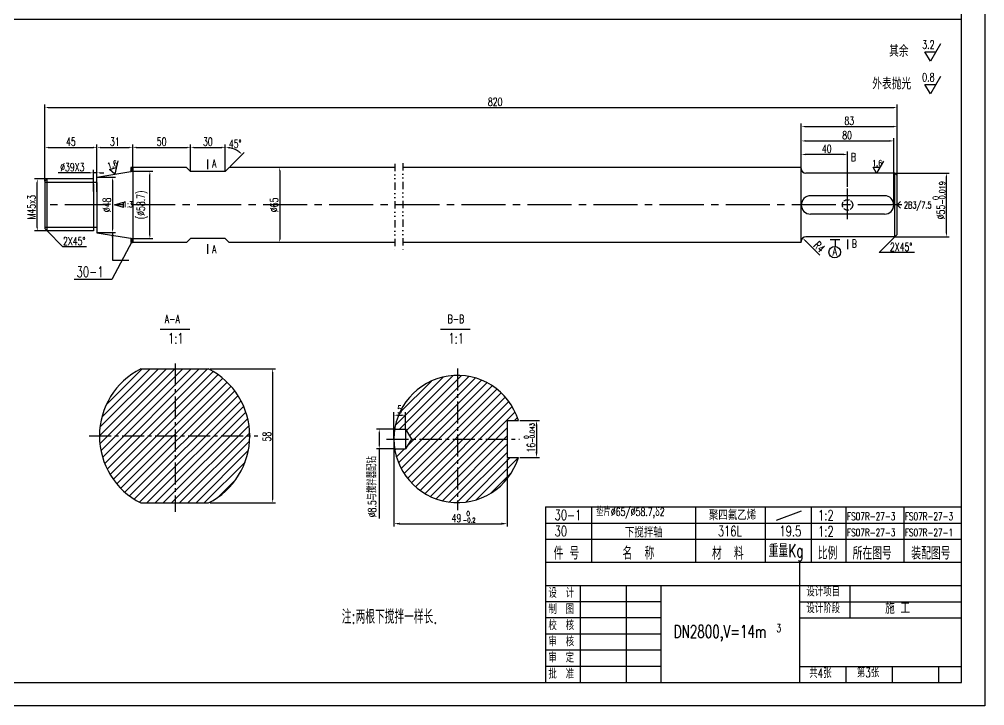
# Model space of a CAD drawing. Extents: x 946 to 3405, y -336 to 946.
# Drawn here: x 2223.3 to 2640.7, y 351.8 to 648.8 of the extents above; entities that cross this region are included whole.
import ezdxf

# ---------------------------------------------------------------- set-up
doc = ezdxf.new("R2010")
doc.units = 0
doc.header["$MEASUREMENT"] = 0
for name, pattern in [('ACAD_ISO02W100', [15, 12, -3]), ('CENTER2', [28.575, 19.05, -3.175, 3.175, -3.175]), ('DIVIDE2', [15.875, 6.35, -3.175, 0, -3.175, 0, -3.175]), ('EBLTYPE4', [45, 30, -3, 3, -3, 3, -3])]:
    doc.linetypes.add(name, pattern=pattern)
doc.layers.get('0').update_dxf_attribs({"linetype": 'CONTINUOUS'})
doc.layers.get('DEFPOINTS').update_dxf_attribs({"linetype": 'CONTINUOUS'})
for name, color, linetype in [('中心线', 1, 'CENTER2'), ('双点', 6, 'DIVIDE2'), ('标注线', 3, 'CONTINUOUS'), ('粗实线', 7, 'CONTINUOUS'), ('细实线', 4, 'CONTINUOUS'), ('虚线', 2, 'ACAD_ISO02W100')]:
    doc.layers.add(name, color=color, linetype=linetype)
doc.styles.add('STYLE1', font='romans.shx', dxfattribs={"width": 0.7, "height": 3.5, "bigfont": 'hz129.shx'})
doc.dimstyles.new('ISO-25', dxfattribs={"dimtxt": 2.5, "dimasz": 2.5, "dimexe": 1.25, "dimexo": 0.625, "dimtad": 1, "dimdec": 0, "dimlfac": 4, "dimdsep": 46, "dimtxsty": 'STYLE1', "dimcen": 0, "dimclrd": 256, "dimclre": 256, "dimclrt": 256, "dimadec": 0, "dimazin": 0, "dimtfac": 1, "dimtdec": 0, "dimtmove": 0, "dimatfit": 3, "dimfxl": 1, "dimtolj": 1, "dimtzin": 0, "dimarcsym": 0})
doc.dimstyles.get("Standard").update_dxf_attribs({"dimtxt": 2.5, "dimasz": 2.5, "dimexe": 1.25, "dimexo": 0.625, "dimtad": 1, "dimdec": 0, "dimlfac": 4, "dimzin": 4, "dimdsep": 46, "dimtxsty": 'STYLE1', "dimcen": 0, "dimclrd": 256, "dimclre": 256, "dimclrt": 256, "dimadec": 0, "dimazin": 0, "dimtfac": 1, "dimtdec": 0, "dimtmove": 0, "dimatfit": 3, "dimfxl": 1, "dimtolj": 1, "dimtzin": 0, "dimarcsym": 0})

# ---------------------------------------------------------------- blocks, each defined once
blk = doc.blocks.new('*D42')
at = {"layer": 'DEFPOINTS', "color": 0}
for p in [(2231.02, 579.73), (2235.29, 579.73), (2235.29, 557.23)]:
    blk.add_point(p, dxfattribs=at)
at = {"layer": '标注线', "lineweight": -2}
for p, q in [((2235.29, 579.73), (2229.77, 579.73)), ((2231.02, 558.73), (2231.02, 578.23)), ((2235.29, 557.23), (2229.77, 557.23))]:
    blk.add_line(p, q, dxfattribs=at)
at = {"layer": '标注线'}
for points in [[(2230.77, 578.23), (2231.27, 578.23), (2231.02, 579.73)], [(2230.77, 558.73), (2231.27, 558.73), (2231.02, 557.23)]]:
    blk.add_solid(points, dxfattribs=at)
at = {"layer": '标注线', "insert": (2228.57, 567.48), "char_height": 3.5, "attachment_point": 5, "rotation": 90, "style": 'STYLE1'}
blk.add_mtext('\\A1;M45x3', dxfattribs=at)
blk = doc.blocks.new('*D43')
at = {"layer": 'DEFPOINTS', "color": 0}
for p in [(2256.79, 582.37), (2255.29, 574.31), (2256.79, 574.31)]:
    blk.add_point(p, dxfattribs=at)
at = {"layer": '标注线', "lineweight": -2}
for p, q in [((2253.79, 582.37), (2240.04, 582.37)), ((2255.29, 574.31), (2255.29, 583.62)), ((2256.79, 582.37), (2255.29, 582.37)), ((2256.79, 574.31), (2256.79, 583.62)), ((2258.29, 582.37), (2259.79, 582.37))]:
    blk.add_line(p, q, dxfattribs=at)
at = {"layer": '标注线'}
for points in [[(2253.79, 582.62), (2253.79, 582.12), (2255.29, 582.37)], [(2258.29, 582.62), (2258.29, 582.12), (2256.79, 582.37)]]:
    blk.add_solid(points, dxfattribs=at)
at = {"layer": '标注线', "insert": (2246.17, 584.82), "char_height": 3.5, "attachment_point": 5, "style": 'STYLE1'}
blk.add_mtext('\\A1;%%C39X3', dxfattribs=at)
blk = doc.blocks.new('*D44')
at = {"layer": 'DEFPOINTS', "color": 0}
for p in [(2256.79, 593.4), (2234.29, 578.73), (2256.79, 574.1)]:
    blk.add_point(p, dxfattribs=at)
at = {"layer": '标注线', "lineweight": -2}
for p, q in [((2234.29, 578.73), (2234.29, 594.65)), ((2235.79, 593.4), (2255.29, 593.4)), ((2256.79, 574.1), (2256.79, 594.65))]:
    blk.add_line(p, q, dxfattribs=at)
at = {"layer": '标注线'}
for points in [[(2235.79, 593.65), (2235.79, 593.15), (2234.29, 593.4)], [(2255.29, 593.65), (2255.29, 593.15), (2256.79, 593.4)]]:
    blk.add_solid(points, dxfattribs=at)
at = {"layer": '标注线', "insert": (2245.54, 595.85), "char_height": 3.5, "attachment_point": 5, "style": 'STYLE1'}
blk.add_mtext('\\A1;45', dxfattribs=at)
blk = doc.blocks.new('*D45')
at = {"layer": 'DEFPOINTS', "color": 0}
for p in [(2272.29, 593.4), (2256.79, 586.85), (2272.29, 584.78)]:
    blk.add_point(p, dxfattribs=at)
at = {"layer": '标注线', "lineweight": -2}
for p, q in [((2256.79, 586.85), (2256.79, 594.65)), ((2258.29, 593.4), (2270.79, 593.4)), ((2272.29, 584.78), (2272.29, 594.65))]:
    blk.add_line(p, q, dxfattribs=at)
at = {"layer": '标注线'}
for points in [[(2258.29, 593.65), (2258.29, 593.15), (2256.79, 593.4)], [(2270.79, 593.65), (2270.79, 593.15), (2272.29, 593.4)]]:
    blk.add_solid(points, dxfattribs=at)
at = {"layer": '标注线', "insert": (2264.54, 595.85), "char_height": 3.5, "attachment_point": 5, "style": 'STYLE1'}
blk.add_mtext('\\A1;31', dxfattribs=at)
blk = doc.blocks.new('*D46')
at = {"layer": 'DEFPOINTS', "color": 0}
for p in [(2256.79, 580.48), (2256.79, 556.48), (2263.53, 556.48)]:
    blk.add_point(p, dxfattribs=at)
at = {"layer": '标注线', "lineweight": -2}
for p, q in [((2256.79, 580.48), (2264.78, 580.48)), ((2263.53, 578.98), (2263.53, 557.98)), ((2256.79, 556.48), (2264.78, 556.48))]:
    blk.add_line(p, q, dxfattribs=at)
at = {"layer": '标注线'}
for points in [[(2263.28, 578.98), (2263.78, 578.98), (2263.53, 580.48)], [(2263.28, 557.98), (2263.78, 557.98), (2263.53, 556.48)]]:
    blk.add_solid(points, dxfattribs=at)
at = {"layer": '标注线', "insert": (2261.08, 568.48), "char_height": 3.5, "attachment_point": 5, "rotation": 90, "style": 'STYLE1'}
blk.add_mtext('\\A1;%%c48', dxfattribs=at)
blk = doc.blocks.new('*D47')
at = {"layer": 'DEFPOINTS', "color": 0}
for p in [(2272.29, 583.06), (2279.72, 583.06), (2272.29, 553.89)]:
    blk.add_point(p, dxfattribs=at)
at = {"layer": '标注线', "lineweight": -2}
for p, q in [((2272.29, 583.06), (2280.97, 583.06)), ((2279.72, 555.39), (2279.72, 581.56)), ((2272.29, 553.89), (2280.97, 553.89))]:
    blk.add_line(p, q, dxfattribs=at)
at = {"layer": '标注线'}
for points in [[(2279.47, 581.56), (2279.97, 581.56), (2279.72, 583.06)], [(2279.47, 555.39), (2279.97, 555.39), (2279.72, 553.89)]]:
    blk.add_solid(points, dxfattribs=at)
at = {"layer": '标注线', "insert": (2276.35, 568.48), "char_height": 3.5, "attachment_point": 5, "rotation": 90, "style": 'STYLE1'}
blk.add_mtext('\\A1;(%%c58.7)', dxfattribs=at)
blk = doc.blocks.new('*D48')
at = {"layer": 'DEFPOINTS', "color": 0}
for p in [(2297.29, 593.4), (2272.29, 584.73), (2297.29, 583.23)]:
    blk.add_point(p, dxfattribs=at)
at = {"layer": '标注线', "lineweight": -2}
for p, q in [((2272.29, 584.73), (2272.29, 594.65)), ((2273.79, 593.4), (2295.79, 593.4)), ((2297.29, 583.23), (2297.29, 594.65))]:
    blk.add_line(p, q, dxfattribs=at)
at = {"layer": '标注线'}
for points in [[(2273.79, 593.65), (2273.79, 593.15), (2272.29, 593.4)], [(2295.79, 593.65), (2295.79, 593.15), (2297.29, 593.4)]]:
    blk.add_solid(points, dxfattribs=at)
at = {"layer": '标注线', "insert": (2284.79, 595.85), "char_height": 3.5, "attachment_point": 5, "style": 'STYLE1'}
blk.add_mtext('\\A1;50', dxfattribs=at)
blk = doc.blocks.new('*D49')
at = {"layer": 'DEFPOINTS', "color": 0}
for p in [(2297.29, 593.4), (2312.29, 593.4), (2312.29, 585.27)]:
    blk.add_point(p, dxfattribs=at)
at = {"layer": '标注线', "lineweight": -2}
for p, q in [((2297.29, 593.4), (2297.29, 594.65)), ((2298.79, 593.4), (2310.79, 593.4)), ((2312.29, 585.27), (2312.29, 594.65))]:
    blk.add_line(p, q, dxfattribs=at)
at = {"layer": '标注线'}
for points in [[(2298.79, 593.65), (2298.79, 593.15), (2297.29, 593.4)], [(2310.79, 593.65), (2310.79, 593.15), (2312.29, 593.4)]]:
    blk.add_solid(points, dxfattribs=at)
at = {"layer": '标注线', "insert": (2304.79, 595.85), "char_height": 3.5, "attachment_point": 5, "style": 'STYLE1'}
blk.add_mtext('\\A1;30', dxfattribs=at)
blk = doc.blocks.new('*D50')
at = {"layer": 'DEFPOINTS', "color": 0}
for p in [(2602.92, 610.63), (2234.29, 589.74), (2602.92, 581.23)]:
    blk.add_point(p, dxfattribs=at)
at = {"layer": '标注线', "lineweight": -2}
for p, q in [((2234.29, 589.74), (2234.29, 611.88)), ((2235.79, 610.63), (2601.42, 610.63)), ((2602.92, 581.23), (2602.92, 611.88))]:
    blk.add_line(p, q, dxfattribs=at)
at = {"layer": '标注线'}
for points in [[(2235.79, 610.88), (2235.79, 610.38), (2234.29, 610.63)], [(2601.42, 610.88), (2601.42, 610.38), (2602.92, 610.63)]]:
    blk.add_solid(points, dxfattribs=at)
at = {"layer": '标注线', "insert": (2429.04, 613.08), "char_height": 3.5, "attachment_point": 5, "style": 'STYLE1'}
blk.add_mtext('\\A1;820', dxfattribs=at)
blk = doc.blocks.new('*D147')
at = {"layer": 'DEFPOINTS', "color": 0}
for p in [(2338.58, 584.73), (2335.87, 552.23), (2338.35, 552.23)]:
    blk.add_point(p, dxfattribs=at)
at = {"layer": '标注线', "lineweight": -2}
for p, q in [((2338.58, 584.73), (2334.62, 584.73)), ((2335.87, 583.23), (2335.87, 553.73)), ((2338.35, 552.23), (2334.62, 552.23))]:
    blk.add_line(p, q, dxfattribs=at)
at = {"layer": '标注线'}
for points in [[(2335.62, 583.23), (2336.12, 583.23), (2335.87, 584.73)], [(2335.62, 553.73), (2336.12, 553.73), (2335.87, 552.23)]]:
    blk.add_solid(points, dxfattribs=at)
at = {"layer": '标注线', "insert": (2333.42, 568.48), "char_height": 3.5, "attachment_point": 5, "rotation": 90, "style": 'STYLE1'}
blk.add_mtext('\\A1;%%c65', dxfattribs=at)
blk = doc.blocks.new('*D148')
at = {"layer": 'DEFPOINTS', "color": 0}
for p in [(2602.92, 602.46), (2561.42, 584.73), (2602.92, 581.23)]:
    blk.add_point(p, dxfattribs=at)
at = {"layer": '标注线', "lineweight": -2}
for p, q in [((2561.42, 584.73), (2561.42, 603.71)), ((2562.92, 602.46), (2601.42, 602.46)), ((2602.92, 581.23), (2602.92, 603.71))]:
    blk.add_line(p, q, dxfattribs=at)
at = {"layer": '标注线'}
for points in [[(2562.92, 602.71), (2562.92, 602.21), (2561.42, 602.46)], [(2601.42, 602.71), (2601.42, 602.21), (2602.92, 602.46)]]:
    blk.add_solid(points, dxfattribs=at)
at = {"layer": '标注线', "insert": (2582.17, 604.91), "char_height": 3.5, "attachment_point": 5, "style": 'STYLE1'}
blk.add_mtext('\\A1;83', dxfattribs=at)
blk = doc.blocks.new('*D149')
at = {"layer": 'DEFPOINTS', "color": 0}
for p in [(2601.92, 582.23), (2624.18, 582.23), (2601.92, 554.73)]:
    blk.add_point(p, dxfattribs=at)
at = {"layer": '标注线', "lineweight": -2}
for p, q in [((2601.92, 582.23), (2625.43, 582.23)), ((2624.18, 556.23), (2624.18, 580.73)), ((2601.92, 554.73), (2625.43, 554.73))]:
    blk.add_line(p, q, dxfattribs=at)
at = {"layer": '标注线'}
for points in [[(2623.93, 580.73), (2624.43, 580.73), (2624.18, 582.23)], [(2623.93, 556.23), (2624.43, 556.23), (2624.18, 554.73)]]:
    blk.add_solid(points, dxfattribs=at)
at = {"layer": '标注线', "insert": (2621.73, 565.4), "char_height": 3.5, "attachment_point": 5, "rotation": 90, "style": 'STYLE1'}
blk.add_mtext('\\A1;%%C55', dxfattribs=at)
blk = doc.blocks.new('*D201')
at = {"layer": 'DEFPOINTS', "color": 0}
for p in [(2562.01, 554.15), (2563.42, 552.73)]:
    blk.add_point(p, dxfattribs=at)
at = {"layer": '标注线', "lineweight": -2}
blk.add_line((2569.39, 546.69), (2563.42, 552.73), dxfattribs=at)
at = {"layer": '标注线'}
blk.add_solid([(2563.66, 552.96), (2563.18, 552.49), (2562.01, 554.15)], dxfattribs=at)
at = {"layer": '标注线', "insert": (2569.2, 550.36), "char_height": 3.5, "attachment_point": 5, "rotation": 314.6655, "style": 'STYLE1'}
blk.add_mtext('\\A1;R4', dxfattribs=at)
blk = doc.blocks.new('*D202')
at = {"layer": 'DEFPOINTS', "color": 0}
for p in [(2561.42, 590.32), (2561.42, 584.73), (2581.42, 575.65)]:
    blk.add_point(p, dxfattribs=at)
at = {"layer": '标注线', "lineweight": -2}
for p, q in [((2561.42, 585.35), (2561.42, 591.57)), ((2579.42, 590.32), (2563.42, 590.32)), ((2581.42, 576.27), (2581.42, 591.57))]:
    blk.add_line(p, q, dxfattribs=at)
at = {"layer": '标注线'}
for points in [[(2563.42, 590.66), (2563.42, 589.99), (2561.42, 590.32)], [(2579.42, 590.66), (2579.42, 589.99), (2581.42, 590.32)]]:
    blk.add_solid(points, dxfattribs=at)
at = {"layer": '标注线', "insert": (2572.42, 592.77), "char_height": 3.5, "attachment_point": 5, "style": 'STYLE1'}
blk.add_mtext('\\A1;40', dxfattribs=at)
blk = doc.blocks.new('*D203')
at = {"layer": 'DEFPOINTS', "color": 0}
for p in [(2601.42, 596.17), (2561.42, 585.35), (2601.42, 568.48)]:
    blk.add_point(p, dxfattribs=at)
at = {"layer": '标注线', "lineweight": -2}
for p, q in [((2561.42, 585.98), (2561.42, 597.42)), ((2601.42, 569.1), (2601.42, 597.42)), ((2563.42, 596.17), (2599.42, 596.17))]:
    blk.add_line(p, q, dxfattribs=at)
at = {"layer": '标注线'}
for points in [[(2563.42, 596.51), (2563.42, 595.84), (2561.42, 596.17)], [(2599.42, 596.51), (2599.42, 595.84), (2601.42, 596.17)]]:
    blk.add_solid(points, dxfattribs=at)
at = {"layer": '标注线', "insert": (2581.22, 598.62), "char_height": 3.5, "attachment_point": 5, "style": 'STYLE1'}
blk.add_mtext('\\A1;80', dxfattribs=at)
blk = doc.blocks.new('*D204')
at = {"layer": 'DEFPOINTS', "color": 0}
for p in [(2314.99, 593.03), (2312.29, 585.27), (2314.04, 584.73), (2312.29, 582.98), (2312.29, 582.98)]:
    blk.add_point(p, dxfattribs=at)
at = {"layer": '标注线', "lineweight": -2}
for p, q in [((2312.29, 585.89), (2312.29, 594.63)), ((2314.48, 585.17), (2320.54, 591.22))]:
    blk.add_line(p, q, dxfattribs=at)
blk.add_arc((2312.29, 582.98), 10.41, 56.0264, 78.9736, dxfattribs=at)
at = {"layer": '标注线'}
for points in [[(2314.25, 592.86), (2314.31, 593.52), (2312.29, 593.38)], [(2318.32, 591.86), (2317.9, 591.35), (2319.65, 590.34)]]:
    blk.add_solid(points, dxfattribs=at)
at = {"layer": '标注线', "insert": (2316.6, 594.9), "char_height": 3.5, "attachment_point": 5, "style": 'STYLE1'}
blk.add_mtext('\\A1;45°', dxfattribs=at)
blk = doc.blocks.new('*D205')
at = {"layer": 'DEFPOINTS', "color": 0}
for p in [(2305.09, 497.54), (2305.09, 439.54), (2332.8, 439.54)]:
    blk.add_point(p, dxfattribs=at)
at = {"layer": '标注线', "lineweight": -2}
for p, q in [((2305.72, 497.54), (2334.05, 497.54)), ((2332.8, 495.54), (2332.8, 441.54)), ((2305.72, 439.54), (2334.05, 439.54))]:
    blk.add_line(p, q, dxfattribs=at)
at = {"layer": '标注线'}
for points in [[(2332.47, 495.54), (2333.14, 495.54), (2332.8, 497.54)], [(2332.47, 441.54), (2333.14, 441.54), (2332.8, 439.54)]]:
    blk.add_solid(points, dxfattribs=at)
at = {"layer": '标注线', "insert": (2330.35, 468.26), "char_height": 3.5, "attachment_point": 5, "rotation": 90, "style": 'STYLE1'}
blk.add_mtext('\\A1;58', dxfattribs=at)
blk = doc.blocks.new('*D206')
at = {"layer": 'DEFPOINTS', "color": 0}
for p in [(2378.9, 471.45), (2385.59, 471.45), (2385.59, 462.95)]:
    blk.add_point(p, dxfattribs=at)
at = {"layer": '标注线', "lineweight": -2}
for p, q in [((2385.59, 471.45), (2377.65, 471.45)), ((2378.9, 469.95), (2378.9, 464.45)), ((2385.59, 462.95), (2377.65, 462.95)), ((2378.9, 462.95), (2378.9, 432.84))]:
    blk.add_line(p, q, dxfattribs=at)
at = {"layer": '标注线'}
for points in [[(2378.65, 469.95), (2379.15, 469.95), (2378.9, 471.45)], [(2378.65, 464.45), (2379.15, 464.45), (2378.9, 462.95)]]:
    blk.add_solid(points, dxfattribs=at)
at = {"layer": '标注线', "insert": (2375.88, 446.54), "char_height": 3.5, "attachment_point": 5, "rotation": 90, "style": 'STYLE1'}
blk.add_mtext('\\A1;%%c8.5与搅拌器配钻', dxfattribs=at)
blk = doc.blocks.new('*D207')
at = {"layer": 'DEFPOINTS', "color": 0}
for p in [(2390.26, 477.49), (2390.26, 471.45), (2385.26, 467.2)]:
    blk.add_point(p, dxfattribs=at)
at = {"layer": '标注线', "lineweight": -2}
for p, q in [((2385.26, 467.2), (2385.26, 478.74)), ((2386.76, 477.49), (2388.76, 477.49)), ((2390.26, 471.45), (2390.26, 478.74))]:
    blk.add_line(p, q, dxfattribs=at)
at = {"layer": '标注线'}
for points in [[(2386.76, 477.74), (2386.76, 477.24), (2385.26, 477.49)], [(2388.76, 477.74), (2388.76, 477.24), (2390.26, 477.49)]]:
    blk.add_solid(points, dxfattribs=at)
at = {"layer": '标注线', "insert": (2387.76, 479.94), "char_height": 3.5, "attachment_point": 5, "style": 'STYLE1'}
blk.add_mtext('\\A1;5', dxfattribs=at)
blk = doc.blocks.new('*D208')
at = {"layer": 'DEFPOINTS', "color": 0}
for p in [(2385.26, 467.2), (2434.26, 459.2), (2434.26, 430.56)]:
    blk.add_point(p, dxfattribs=at)
at = {"layer": '标注线', "lineweight": -2}
for p, q in [((2385.26, 466.57), (2385.26, 429.31)), ((2434.26, 458.57), (2434.26, 429.31)), ((2387.76, 430.56), (2431.76, 430.56))]:
    blk.add_line(p, q, dxfattribs=at)
at = {"layer": '标注线'}
for points in [[(2387.76, 430.98), (2387.76, 430.15), (2385.26, 430.56)], [(2431.76, 430.98), (2431.76, 430.15), (2434.26, 430.56)]]:
    blk.add_solid(points, dxfattribs=at)
at = {"layer": '标注线', "insert": (2412.27, 432.94), "char_height": 3.5, "attachment_point": 5, "style": 'STYLE1'}
blk.add_mtext('\\A1;49', dxfattribs=at)
blk = doc.blocks.new('*D209')
at = {"layer": 'DEFPOINTS', "color": 0}
for p in [(2439.07, 475.2), (2439.07, 459.2), (2446.92, 459.2)]:
    blk.add_point(p, dxfattribs=at)
at = {"layer": '标注线', "lineweight": -2}
for p, q in [((2439.69, 475.2), (2448.17, 475.2)), ((2446.92, 472.7), (2446.92, 461.7)), ((2439.69, 459.2), (2448.17, 459.2))]:
    blk.add_line(p, q, dxfattribs=at)
at = {"layer": '标注线'}
for points in [[(2446.5, 472.7), (2447.34, 472.7), (2446.92, 475.2)], [(2446.5, 461.7), (2447.34, 461.7), (2446.92, 459.2)]]:
    blk.add_solid(points, dxfattribs=at)
at = {"layer": '标注线', "insert": (2444.54, 463.46), "char_height": 3.5, "attachment_point": 5, "rotation": 90, "style": 'STYLE1'}
blk.add_mtext('\\A1;16', dxfattribs=at)

msp = doc.modelspace()

# ---------------------------------------------------------------- hatches: boundary and pattern name
at = {"layer": '标注线'}
h = msp.add_hatch(dxfattribs=at)
h.set_pattern_fill('ANSI37', color=256, scale=2, style=0)
h.paths.add_polyline_path([(2272.29174, 584.72571), (2271.49174, 584.72571), (2271.49174, 582.92492), (2272.29174, 583.05821)])
h = msp.add_hatch(dxfattribs=at)
h.set_pattern_fill('ANSI37', color=256, scale=2, style=0)
h.paths.add_polyline_path([(2272.29174, 553.89321), (2271.49174, 554.0265), (2271.49174, 552.22571), (2272.29174, 552.22571)])
h = msp.add_hatch(dxfattribs=at)
h.set_pattern_fill('ANSI31', color=256, scale=20, style=0)
h.set_pattern_definition([(45, (-282.9686, -262.1934), (-1.767767, 1.767767), [])])
h.paths.add_polyline_path([(2257.92027, 468.53627), (2290.58994, 468.53627), (2290.58994, 497.53627), (2275.74887, 497.53627, 0.282805024)])
h.paths.add_polyline_path([(2290.58994, 468.53627), (2322.92027, 468.53627, 0.282805024), (2305.09167, 497.53627), (2290.58994, 497.53627)])
h.paths.add_polyline_path([(2257.92027, 468.53627, 0.282805024), (2275.74887, 439.53627), (2290.58994, 439.53627), (2290.58994, 468.53627)])
h.paths.add_polyline_path([(2322.92027, 468.53627), (2290.58994, 468.53627), (2290.58994, 439.53627), (2305.09167, 439.53627, 0.282805024)])
h = msp.add_hatch(dxfattribs=at)
h.set_pattern_fill('ANSI31', color=256, scale=20, style=0)
h.paths.add_polyline_path([(2412.75785, 494.69548, 0.369462706), (2385.58824, 471.44548), (2390.25785, 471.44548), (2392.85743, 467.19548), (2412.75785, 467.19548)])
h.paths.add_polyline_path([(2434.25785, 475.19548), (2439.06849, 475.19548, 0.330174439), (2412.75785, 494.69548), (2412.75785, 467.19548), (2434.25785, 467.19548)])
h.paths.add_polyline_path([(2412.75785, 467.19548), (2392.85743, 467.19548), (2390.25785, 462.94548), (2385.58824, 462.94548, 0.369462706), (2412.75785, 439.69548)])
h.paths.add_polyline_path([(2412.75785, 439.69548, 0.330174439), (2439.06849, 459.19548), (2434.25785, 459.19548), (2434.25785, 467.19548), (2412.75785, 467.19548)])
h.paths.add_polyline_path([(2384.89952, 482.56665), (2390.61618, 482.56665), (2390.61618, 477.31665), (2384.89952, 477.31665)], flags=9)

# ---------------------------------------------------------------- linework, layer by layer
at = {"linetype": 'Continuous'}
for p, q in [((2630.73288, 361.80133), (2630.73289, 935.80133)), ((1824.73288, 361.80135), (2630.73288, 361.80133))]:
    msp.add_line(p, q, dxfattribs=at)
for p, q in [((2581.41878, 587.36756), (2581.41878, 591.5729)), ((2304.82473, 583.95489), (2304.82473, 588.16023)), ((2601.91878, 582.22571), (2563.41878, 582.22571)), ((2597.41878, 572.47571), (2565.41878, 572.47571)), ((2597.41878, 564.47571), (2565.41878, 564.47571)), ((2304.82473, 547.34327), (2304.82473, 551.5486)), ((2601.91878, 554.72571), (2563.41878, 554.72571)), ((2581.41878, 553.55291), (2581.41878, 549.34758)), ((2434.25785, 475.19548), (2434.25785, 459.19548)), ((2390.25785, 471.44548), (2390.25785, 462.94548)), ((2390.25785, 471.44548), (2392.85743, 467.19548)), ((2392.85743, 467.19548), (2390.25785, 462.94548)), ((2450.73289, 437.80133), (2450.73289, 361.80133)), ((2450.73289, 437.80133), (2630.73289, 437.80133)), ((2450.73289, 430.80133), (2450.73289, 413.80133)), ((2630.73289, 413.80133), (2450.73289, 413.80133))]:
    msp.add_line(p, q)
at = {"ltscale": 0.5}
for p, q in [((2275.74887, 497.53627), (2305.09167, 497.53627)), ((2434.25785, 475.19548), (2439.06849, 475.19548)), ((2385.58824, 471.44548), (2390.25785, 471.44548)), ((2385.58824, 462.94548), (2390.25785, 462.94548)), ((2434.25785, 459.19548), (2439.06849, 459.19548)), ((2275.74887, 439.53627), (2305.09167, 439.53627))]:
    msp.add_line(p, q, dxfattribs=at)
for centre, radius, start, end in [((2563.41878, 584.22571), 2, 180, 270), ((2565.41878, 568.47571), 4, 90, 270), ((2597.41878, 568.47571), 4, 270, 90), ((2563.41878, 552.72571), 2, 90, 180), ((2290.42027, 468.53627), 32.5, 116.8353216, 243.1646784), ((2290.42027, 468.53627), 32.5, 296.8353216, 63.1646784), ((2412.75785, 467.19548), 27.5, 16.9123898, 343.0876102)]:
    msp.add_arc(centre, radius, start, end)
at = {"layer": '中心线'}
for p, q in [((2581.41878, 562.26209), (2581.41878, 575.64715)), ((2604.94144, 568.47571), (2234.87743, 568.47571))]:
    msp.add_line(p, q, dxfattribs=at)
at = {"layer": '中心线', "ltscale": 0.5}
for p, q in [((2290.58994, 499.87492), (2290.58994, 435.6376)), ((2412.75785, 497.70488), (2412.75785, 436.38553)), ((2253.44449, 468.53627), (2326.42424, 468.53627)), ((2382.08843, 467.19548), (2439.62651, 467.19548))]:
    msp.add_line(p, q, dxfattribs=at)
at = {"layer": '双点', "ltscale": 0.5}
for p, q in [((2385.66288, 586.33256), (2385.66288, 549.01816)), ((2389.16288, 586.59689), (2389.16288, 548.33801))]:
    msp.add_line(p, q, dxfattribs=at)
at = {"layer": '标注线'}
for p, q in [((2262.32057, 583.78349), (2265.17753, 584.69882)), ((2265.81331, 587.63067), (2264.54174, 581.76696)), ((2312.29174, 582.97571), (2312.29174, 585.26735)), ((2592.45434, 584.82379), (2595.45434, 584.82379)), ((2593.95434, 582.22571), (2592.45434, 584.82379)), ((2596.95434, 587.42186), (2593.95434, 582.22571)), ((2264.54174, 581.76696), (2262.32057, 583.78349)), ((2255.29174, 578.22571), (2234.29174, 578.22571)), ((2264.43096, 568.47571), (2268.24353, 569.63976)), ((2268.24353, 567.31166), (2264.43096, 568.47571)), ((2268.24353, 567.31166), (2268.24353, 569.63976)), ((2268.24353, 567.31166), (2268.24353, 568.47571)), ((2602.91878, 568.47571), (2604.34902, 569.90595)), ((2602.91878, 568.47571), (2604.34902, 567.04547)), ((2255.29174, 558.72571), (2234.29174, 558.72571)), ((2235.29174, 557.22571), (2242.12216, 550.39529)), ((2272.07661, 552.79373), (2263.28458, 536.19805)), ((2573.95795, 553.58731), (2578.09986, 553.58731)), ((2576.02891, 553.58731), (2576.02891, 550.55341)), ((2601.91878, 554.72571), (2595.08836, 547.89529)), ((2252.35188, 550.39529), (2242.12216, 550.39529)), ((2610.37165, 547.89529), (2595.08836, 547.89529)), ((2263.28458, 536.19805), (2246.93262, 536.19805)), ((2284.17923, 514.65461), (2297.00624, 514.65461)), ((2405.46604, 514.65461), (2418.29306, 514.65461)), ((2550.7485, 432.09134), (2561.45836, 436.14902))]:
    msp.add_line(p, q, dxfattribs=at)
msp.add_lwpolyline([(2355.09575, 568.47571, 0, 0.5, 0), (2355.09575, 570.23002, 0, 0, 0), (2355.09575, 592.05374, 0, 0, 0), (2363.91032, 592.05374, 0, 0, 0)], format="xyseb", dxfattribs=at)
msp.add_circle((2575.88612, 548.06419), 2.49332, dxfattribs=at)
at = {"layer": '粗实线'}
for p, q in [((2295.54174, 584.72571), (2271.49174, 584.72571)), ((2271.49174, 584.72571), (2271.49174, 582.92492)), ((2272.29174, 584.72571), (2272.29174, 552.22571)), ((2295.54174, 584.72571), (2297.29174, 582.97571)), ((2314.04174, 584.72571), (2312.29174, 582.97571)), ((2385.66288, 584.72571), (2314.04174, 584.72571)), ((2561.41878, 584.72571), (2389.16288, 584.72571)), ((2561.41878, 552.22571), (2561.41878, 584.72571)), ((2256.79174, 580.47571), (2272.29174, 583.05821)), ((2312.29174, 582.97571), (2297.29174, 582.97571)), ((2601.91878, 554.72571), (2601.91878, 582.22571)), ((2601.91878, 582.22571), (2602.91878, 581.22571)), ((2602.91878, 555.72571), (2602.91878, 581.22571)), ((2234.29174, 578.72571), (2235.29174, 579.72571)), ((2234.29174, 578.72571), (2234.29174, 558.22571)), ((2255.29174, 579.72571), (2235.29174, 579.72571)), ((2235.29174, 557.22571), (2235.29174, 579.72571)), ((2256.79174, 578.22571), (2255.29174, 578.22571)), ((2255.29174, 577.47571), (2255.29174, 557.22571)), ((2256.79174, 578.22571), (2256.79174, 556.47571)), ((2234.29174, 558.22571), (2235.29174, 557.22571)), ((2255.29174, 557.22571), (2235.29174, 557.22571)), ((2256.79174, 558.72571), (2255.29174, 558.72571)), ((2256.79174, 556.47571), (2272.29174, 553.89321)), ((2601.91878, 554.72571), (2602.91878, 555.72571)), ((2271.49174, 554.0265), (2271.49174, 552.22571)), ((2295.54174, 552.22571), (2271.49174, 552.22571)), ((2295.54174, 552.22571), (2297.29174, 553.97571)), ((2312.29174, 553.97571), (2297.29174, 553.97571)), ((2314.04174, 552.22571), (2312.29174, 553.97571)), ((2385.66288, 552.22571), (2314.04174, 552.22571)), ((2561.41878, 552.22571), (2389.16288, 552.22571))]:
    msp.add_line(p, q, dxfattribs=at)
at = {"layer": '细实线', "linetype": 'ByBlock'}
for p, q in [((2640.73289, 945.80133), (2640.73289, 351.80133)), ((1824.73289, 648.80133), (2630.73289, 648.80133)), ((2470.73289, 437.80133), (2470.73289, 413.80133)), ((2515.73289, 437.80133), (2515.73289, 413.80133)), ((2545.73289, 437.80133), (2545.73289, 413.80133)), ((2565.73289, 437.80133), (2565.73289, 413.80133)), ((2580.73289, 437.80133), (2580.73289, 413.80133)), ((2605.73289, 437.80133), (2605.73289, 413.80133)), ((2450.73289, 430.80133), (2630.73289, 430.80133)), ((2450.73289, 423.80133), (2630.73289, 423.80133)), ((2560.73289, 361.80133), (2560.73289, 413.80133)), ((2450.73289, 403.80133), (2630.73289, 403.80133)), ((2465.73289, 403.80133), (2465.73289, 361.80133)), ((2485.73289, 403.80133), (2485.73289, 361.80133)), ((2500.73289, 403.80133), (2500.73289, 361.80133)), ((2582.46298, 403.80133), (2582.46298, 389.80133)), ((2500.73289, 396.80133), (2450.73289, 396.80133)), ((2560.73289, 396.80133), (2630.73289, 396.80133)), ((2500.73289, 389.80133), (2450.73289, 389.80133)), ((2560.73289, 389.80133), (2630.73289, 389.80133)), ((2500.73289, 382.80133), (2450.73289, 382.80133)), ((2500.73289, 375.80133), (2450.73289, 375.80133)), ((2500.73289, 368.80133), (2450.73289, 368.80133)), ((2560.73289, 368.80133), (2630.73289, 368.80133)), ((2580.73289, 368.80133), (2580.73289, 361.80133)), ((2600.73289, 368.80133), (2600.73289, 361.80133)), ((2620.73289, 368.80133), (2620.73289, 361.80133)), ((2640.73289, 351.80133), (1799.73289, 351.80133))]:
    msp.add_line(p, q, dxfattribs=at)
at = {"layer": '细实线', "color": 3, "linetype": 'ByBlock'}
for p, q in [((2617.23844, 630.70127), (2614.90218, 634.74778)), ((2614.90218, 634.74778), (2619.57469, 634.74778)), ((2621.5985, 638.25313), (2617.23844, 630.70127)), ((2621.5985, 624.11815), (2617.23844, 616.56629)), ((2614.90218, 620.6128), (2619.57469, 620.6128)), ((2617.23844, 616.56629), (2614.90218, 620.6128)), ((2640.73289, 351.80133), (1799.73289, 351.80133))]:
    msp.add_line(p, q, dxfattribs=at)
at = {"layer": '虚线', "ltscale": 0.2}
msp.add_circle((2581.41878, 568.47571), 2.25, dxfattribs=at)

# ---------------------------------------------------------------- texts
at = {"layer": '标注线', "style": 'STYLE1', "width": 0.7}
for s, height, p in [('-0.019', 2.5, (2623.59103, 568.62541)), ('0', 2.5, (2620.78687, 570.62054)), ('-0.043', 2.00004, (2446.01146, 465.60208)), (' 0', 2.00004, (2443.5129, 466.11712))]:
    msp.add_text(s, height=height, rotation=90, dxfattribs=at).set_placement(p)
for s, height, p in [('1:3', 2.5, (2268.04508, 567.46364)), ('2B3/7.5', 3, (2605.78496, 566.88762)), ('2X45%%D', 3.5, (2242.16004, 551.03984)), ('2X45%%D', 3.5, (2599.74964, 548.53984)), ('30-1', 4.5, (2248.04611, 537.27141)), ('0', 2.00004, (2416.6284, 433.91278)), ('-0.2', 2.00004, (2415.03338, 431.05963))]:
    msp.add_text(s, height=height, dxfattribs=at).set_placement(p)
at = {"layer": '标注线', "attachment_point": 1, "style": 'STYLE1'}
for s, insert, char_height, width in [('B', (2582.8806, 590.92935), 3.5, 5.2721), ('A', (2306.63027, 588.19326), 3.5, 5.2721), ('1.6', (2592.05954, 587.82344), 2.5, 5.2721), ('A', (2306.63027, 551.13339), 3.5, 5.2721), ('A', (2574.96725, 550.09866), 3.5, 4.428564), ('A-A', (2286.17021, 520.87424), 3.5, 5.2721), ('B-B', (2408.48391, 520.87424), 3.5, 5.2721), ('1:1', (2287.56934, 513.00149), 4.5, 5.2721), ('1:1', (2408.85616, 513.00149), 4.5, 5.2721), ('注:两根下搅拌一样长.', (2362.6811, 393.28367), 6, 150.0092)]:
    msp.add_mtext(s, dxfattribs=dict(at, insert=insert, char_height=char_height, width=width))
at = {"layer": '标注线', "insert": (2261.02938, 586.51966), "char_height": 2.5, "width": 5.2721, "attachment_point": 1, "rotation": 17.7646792, "style": 'STYLE1'}
msp.add_mtext('1.6', dxfattribs=at)
at = {"layer": '标注线', "extrusion": (0, 0, -1), "insert": (2583.25012, 549.99111), "char_height": 3.5, "width": 5.2721, "attachment_point": 1, "text_direction": (1, 0, 0), "style": 'STYLE1'}
msp.add_mtext('B', dxfattribs=at)
at = {"layer": '细实线', "color": 3, "linetype": 'ByBlock', "style": 'STYLE1', "width": 0.7}
for s, height, p in [('3.2', 3.6, (2613.66696, 636.06252)), ('其余', 5, (2599.40294, 632.59245)), ('外表抛光', 5, (2592.12425, 618.45747)), ('0.8', 3.6, (2613.66696, 621.92754)), ('30-1', 4.5, (2454.72846, 432.0942)), ('聚四氟乙烯', 4.5, (2521.44323, 432.0942)), ('1:2', 4.5, (2568.67083, 431.95428)), ('FS07R-27-3', 3.3, (2581.20514, 432.0942)), ('FS07R-27-3', 3.3, (2606.20514, 432.0942)), ('30', 4.5, (2454.72846, 425.0942)), ('下搅拌轴', 4.5, (2485.13332, 424.5942)), ('316L', 4.5, (2525.32094, 425.0942)), ('19.5', 4.5, (2551.97358, 425.0942)), ('1:2', 4.5, (2568.67083, 424.95428)), ('FS07R-27-3', 3.3, (2581.20514, 425.0942)), ('FS07R-27-1', 3.3, (2606.20514, 425.0942)), ('重量Kg', 5.5, (2547.29307, 416.1334)), ('件 号', 5.5, (2454.3053, 415.04062)), ('名  称', 5.5, (2484.10212, 415.04062)), ('材  料', 5.5, (2522.78807, 415.04062)), ('比例', 5.5, (2568.51618, 415.04062)), ('所在图号', 5.5, (2583.61302, 415.04062)), ('装配图号', 5.5, (2608.99322, 415.04062))]:
    msp.add_text(s, height=height, dxfattribs=at).set_placement(p)
at = {"layer": '细实线', "color": 3, "linetype": 'EBLTYPE4', "style": 'STYLE1', "width": 0.7}
msp.add_text('DN2800,V=14m', height=5.4, dxfattribs=at).set_placement((2506.24111, 381.1891))
at = {"layer": '细实线', "color": 3, "style": 'STYLE1', "width": 0.7}
msp.add_text('3', height=3.5, dxfattribs=at).set_placement((2550.67333, 383.64476))
at = {"layer": '细实线', "color": 3, "linetype": 'ByBlock', "insert": (2472.69228, 437.44801), "char_height": 3.5, "width": 45, "attachment_point": 1, "style": 'STYLE1'}
msp.add_mtext('垫片%%C65/%%C58.7,{\\fSimSun|b0|i0|c134|p2;δ}2', dxfattribs=at)
at = {"layer": '细实线', "color": 3, "attachment_point": 1, "style": 'STYLE1'}
for s, insert, char_height, width in [('设  计', (2452.07434, 402.52897), 4, 13.5524), ('设计项目', (2563.60716, 403.10492), 4, 20.1844), ('施 工', (2597.6776, 396.57308), 5, 21.6262), ('制  图', (2452.07434, 395.52897), 4, 13.5524), ('设计阶段', (2563.60716, 395.90551), 4, 20.1844), ('校  核', (2452.07434, 388.52897), 4, 13.5524), ('审  核', (2452.07434, 381.52897), 4, 13.5524), ('审  定', (2452.07434, 374.52897), 4, 13.5524), ('批  准', (2452.07434, 367.52897), 4, 13.5524), ('共4张', (2564.84494, 367.83945), 4, 13.5524), ('第3张', (2585.44743, 368.14268), 4, 13.5524)]:
    msp.add_mtext(s, dxfattribs=dict(at, insert=insert, char_height=char_height, width=width))

# ---------------------------------------------------------------- dimensions: what is measured, and where the dimension line sits
at = {"layer": '标注线'}
for base, p1, p2, text, picture, middle in [((2602.91878, 610.63066), (2234.29174, 589.74283), (2602.91878, 581.22571), '820', '*D50', (2429.03753, 610.63066)), ((2256.79174, 582.36746), (2255.29174, 574.31493), (2256.79174, 574.31493), '%%C39X3', '*D43', (2246.16674, 582.36746))]:
    dim = msp.add_linear_dim(base=base, p1=p1, p2=p2, text=text, dimstyle='Standard', override={"dimtxt": 3.5, "dimasz": 1.5, "dimexe": 1.25, "dimexo": 0, "dimgap": 0.7, "dimtad": 1, "dimtih": 0, "dimtoh": 0, "dimdec": 1, "dimzin": 8, "dimlunit": 6, "dimtxsty": 'STYLE1', "dimcen": 1.5, "dimtp": 0.5, "dimtm": 0.1, "dimtfac": 0.7, "dimtdec": 1, "dimtofl": 1, "dimatfit": 2}, dxfattribs=at)
    dim.commit()
    dim.dimension.update_dxf_attribs({"geometry": picture, "text_midpoint": middle, "dimtype": 160})
for base, p1, p2, text, picture, middle in [((2602.91878, 602.45648), (2561.41878, 584.72571), (2602.91878, 581.22571), '83', '*D148', (2582.16878, 604.90648)), ((2256.79174, 593.39664), (2234.29174, 578.72571), (2256.79174, 574.09617), '45', '*D44', (2245.54174, 595.84664)), ((2272.29174, 593.39664), (2256.79174, 586.84936), (2272.29174, 584.78441), '31', '*D45', (2264.54174, 595.84664)), ((2297.29174, 593.39664), (2272.29174, 584.72571), (2297.29174, 583.22571), '50', '*D48', (2284.79174, 595.84664)), ((2312.29174, 593.39664), (2297.29174, 593.39664), (2312.29174, 585.26735), '30', '*D49', (2304.79174, 595.84664))]:
    dim = msp.add_linear_dim(base=base, p1=p1, p2=p2, text=text, dimstyle='Standard', override={"dimtxt": 3.5, "dimasz": 1.5, "dimexe": 1.25, "dimexo": 0, "dimgap": 0.7, "dimtad": 1, "dimtih": 0, "dimtoh": 0, "dimdec": 1, "dimzin": 8, "dimlunit": 6, "dimtxsty": 'STYLE1', "dimcen": 1.5, "dimtp": 0.5, "dimtm": 0.1, "dimtfac": 0.7, "dimtdec": 1, "dimtofl": 1, "dimatfit": 2}, dxfattribs=at)
    dim.commit()
    dim.dimension.update_dxf_attribs({"geometry": picture, "text_midpoint": middle})
dim = msp.add_angular_dim_2l(base=(2314.98566, 593.02954), line1=((2312.29174, 582.97571), (2312.29174, 585.26735)), line2=((2314.04174, 584.72571), (2312.29174, 582.97571)), dimstyle='ISO-25', override={"dimtxt": 3.5, "dimasz": 2, "dimgap": 0.7, "dimtih": 1, "dimtoh": 1, "dimlfac": 2, "dimlunit": 2, "dimtxsty": 'STYLE1', "dimclrd": 256, "dimclre": 256, "dimclrt": 256}, dxfattribs=at)
dim.commit()
dim.dimension.update_dxf_attribs({"geometry": '*D204', "text_midpoint": (2316.60164, 592.44996), "dimtype": 162})
for base, p1, p2, picture, middle in [((2601.41878, 596.17319), (2561.41878, 585.35071), (2601.41878, 568.47571), '*D203', (2581.22091, 596.17319)), ((2561.41878, 590.3229), (2581.41878, 575.64715), (2561.41878, 584.72571), '*D202', (2572.4176, 590.3229))]:
    dim = msp.add_linear_dim(base=base, p1=p1, p2=p2, dimstyle='ISO-25', override={"dimtxt": 3.5, "dimasz": 2, "dimgap": 0.7, "dimlfac": 2, "dimlunit": 2, "dimtxsty": 'STYLE1', "dimclrd": 256, "dimclre": 256, "dimclrt": 256}, dxfattribs=at)
    dim.commit()
    dim.dimension.update_dxf_attribs({"geometry": picture, "text_midpoint": middle, "dimtype": 160})
for base, p1, p2, angle, text, dimstyle, override, picture, middle in [((2335.87351, 552.22571), (2338.57827, 584.72571), (2338.3488, 552.22571), 90, '%%c65', 'Standard', {"dimtxt": 3.5, "dimasz": 1.5, "dimexe": 1.25, "dimexo": 0, "dimgap": 0.7, "dimtad": 1, "dimtih": 0, "dimtoh": 0, "dimdec": 1, "dimzin": 8, "dimlunit": 6, "dimtxsty": 'STYLE1', "dimcen": 1.5, "dimtp": 0.5, "dimtm": 0.1, "dimtfac": 0.7, "dimtdec": 1, "dimtofl": 1, "dimatfit": 2}, '*D147', (2335.87351, 568.47571)), ((2624.17818, 582.22571), (2601.91878, 554.72571), (2601.91878, 582.22571), 90, '%%C55', 'Standard', {"dimtxt": 3.5, "dimasz": 1.5, "dimexe": 1.25, "dimexo": 0, "dimgap": 0.7, "dimtad": 1, "dimtih": 0, "dimtoh": 0, "dimdec": 1, "dimzin": 8, "dimlunit": 6, "dimtxsty": 'STYLE1', "dimcen": 1.5, "dimtp": 0.5, "dimtm": 0.1, "dimtfac": 0.7, "dimtdec": 1, "dimtofl": 1, "dimatfit": 2}, '*D149', (2624.17818, 565.395)), ((2231.01636, 579.72571), (2235.29174, 557.22571), (2235.29174, 579.72571), 90, 'M45x3', 'Standard', {"dimtxt": 3.5, "dimasz": 1.5, "dimexe": 1.25, "dimexo": 0, "dimgap": 0.7, "dimtad": 1, "dimtih": 0, "dimtoh": 0, "dimdec": 1, "dimzin": 8, "dimlunit": 6, "dimtxsty": 'STYLE1', "dimcen": 1.5, "dimtp": 0.5, "dimtm": 0.1, "dimtfac": 0.7, "dimtdec": 1, "dimtofl": 1, "dimatfit": 2}, '*D42', (2231.01636, 567.47801)), ((2332.80409, 439.53627), (2305.09167, 497.53627), (2305.09167, 439.53627), 90, '58', 'ISO-25', {"dimtxt": 3.5, "dimasz": 2, "dimgap": 0.7, "dimlfac": 3, "dimlunit": 2, "dimtxsty": 'STYLE1', "dimclrd": 256, "dimclre": 256, "dimclrt": 256}, '*D205', (2332.80409, 468.2625)), ((2390.25785, 477.49165), (2385.25785, 467.19548), (2390.25785, 471.44548), 180, '5', 'Standard', {"dimtxt": 3.5, "dimasz": 1.5, "dimexe": 1.25, "dimexo": 0, "dimgap": 0.7, "dimtad": 1, "dimtih": 0, "dimtoh": 0, "dimdec": 2, "dimzin": 8, "dimtxsty": 'STYLE1', "dimcen": 1.5, "dimtp": 0.5, "dimtm": 0.1, "dimtfac": 0.7, "dimtdec": 2, "dimtofl": 1, "dimatfit": 2}, '*D207', (2387.75785, 477.49165)), ((2378.89793, 471.44548), (2385.58824, 462.94548), (2385.58824, 471.44548), 90, '%%c8.5与搅拌器配钻', 'Standard', {"dimtxt": 3.5, "dimasz": 1.5, "dimexe": 1.25, "dimexo": 0, "dimgap": 0.7, "dimtad": 1, "dimtih": 0, "dimtoh": 0, "dimdec": 2, "dimzin": 8, "dimtxsty": 'STYLE1', "dimcen": 1.5, "dimtp": 0.5, "dimtm": 0.1, "dimtfac": 0.7, "dimtdec": 2, "dimtofl": 1, "dimatfit": 2}, '*D206', (2378.89793, 446.54132))]:
    dim = msp.add_linear_dim(base=base, p1=p1, p2=p2, angle=angle, text=text, dimstyle=dimstyle, override=override, dxfattribs=at)
    dim.commit()
    dim.dimension.update_dxf_attribs({"geometry": picture, "text_midpoint": middle, "dimtype": 160})
for base, p1, p2, text, picture, middle in [((2263.52821, 556.47571), (2256.79174, 580.47571), (2256.79174, 556.47571), '%%c48', '*D46', (2261.07821, 568.47571)), ((2279.71551, 583.05821), (2272.29174, 553.89321), (2272.29174, 583.05821), '(%%c58.7)', '*D47', (2276.34884, 568.47571))]:
    dim = msp.add_linear_dim(base=base, p1=p1, p2=p2, angle=90, text=text, dimstyle='Standard', override={"dimtxt": 3.5, "dimasz": 1.5, "dimexe": 1.25, "dimexo": 0, "dimgap": 0.7, "dimtad": 1, "dimtih": 0, "dimtoh": 0, "dimdec": 1, "dimzin": 8, "dimlunit": 6, "dimtxsty": 'STYLE1', "dimcen": 1.5, "dimtp": 0.5, "dimtm": 0.1, "dimtfac": 0.7, "dimtdec": 1, "dimtofl": 1, "dimatfit": 2}, dxfattribs=at)
    dim.commit()
    dim.dimension.update_dxf_attribs({"geometry": picture, "text_midpoint": middle})
dim = msp.add_radius_dim(center=(2563.41878, 552.72571), mpoint=(2562.01285, 554.14816), dimstyle='ISO-25', override={"dimtxt": 3.5, "dimasz": 2, "dimgap": 0.7, "dimlfac": 2, "dimlunit": 2, "dimtxsty": 'STYLE1', "dimclrd": 256, "dimclre": 256, "dimclrt": 256, "dimtmove": 1}, dxfattribs=at)
dim.commit()
dim.dimension.update_dxf_attribs({"geometry": '*D201', "text_midpoint": (2567.46202, 548.63498), "dimtype": 164})
dim = msp.add_linear_dim(base=(2446.91925, 459.19548), p1=(2439.06849, 475.19548), p2=(2439.06849, 459.19548), angle=90, text='16', dimstyle='ISO-25', dxfattribs=at)
dim.commit()
dim.dimension.update_dxf_attribs({"geometry": '*D209', "text_midpoint": (2446.91925, 463.45526), "dimtype": 160})
dim = msp.add_linear_dim(base=(2434.25785, 430.56468), p1=(2385.25785, 467.19548), p2=(2434.25785, 459.19548), text='49', dimstyle='ISO-25', dxfattribs=at)
dim.commit()
dim.dimension.update_dxf_attribs({"geometry": '*D208', "text_midpoint": (2412.27245, 430.56468), "dimtype": 160})

# ---------------------------------------------------------------- leaders
msp.add_leader([(2263.52821, 556.47571), (2263.52821, 544.5773), (2270.65329, 544.5773)], dimstyle='ISO-25', override={"dimtxt": 3.5, "dimasz": 2, "dimgap": 0.7, "dimtad": 0, "dimlfac": 2, "dimlunit": 2, "dimtxsty": 'STYLE1', "dimclrd": 256, "dimclre": 256, "dimclrt": 256}, dxfattribs=at)

doc.saveas('drawing.dxf')
